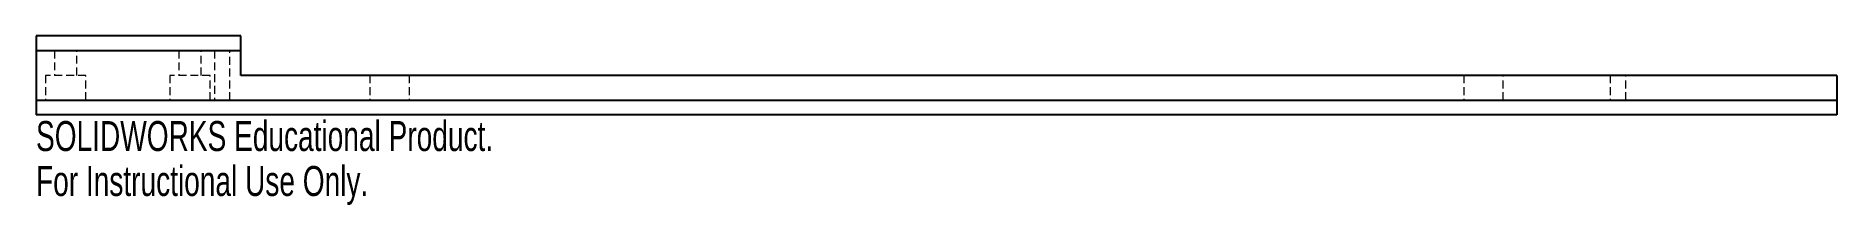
# Model space of a CAD drawing. Header units: millimetres. Extents: x -145 to 145, y -25 to 2.
import ezdxf

# ---------------------------------------------------------------- set-up
doc = ezdxf.new("R2010")
doc.units = ezdxf.units.MM
doc.linetypes.add('HIDDEN', pattern=[1.905, 1.27, -0.635])
doc.styles.add('SLDTEXTSTYLE0', font='TXT', dxfattribs={"width": 0.7})

msp = doc.modelspace()

# ---------------------------------------------------------------- linework, layer by layer
at = {"color": 7, "linetype": 'Continuous', "lineweight": 25}
for p, q in [((-145.15, 2.35), (-145.15, -10.35)), ((-112.15, 2.35), (-145.15, 2.35)), ((-145.15, 0), (-112.15, 0)), ((-112.15, -4), (-112.15, 2.35)), ((145.15, -4), (-112.15, -4)), ((145.15, -4), (145.15, -10.35)), ((-145.15, -8), (145.15, -8)), ((145.15, -10.35), (-145.15, -10.35))]:
    msp.add_line(p, q, dxfattribs=at)
at = {"color": 7, "linetype": 'HIDDEN', "lineweight": 18}
for p, q in [((-142.15, 0), (-142.15, -4)), ((-138.55, -4), (-138.55, 0)), ((-122.15, 0), (-122.15, -4)), ((-118.55, -4), (-118.55, 0)), ((-116.4, 0), (-116.4, -8)), ((-113.9, -8), (-113.9, 0)), ((-137.1, -4), (-143.6, -4)), ((-143.6, -4), (-143.6, -8)), ((-137.1, -8), (-137.1, -4)), ((-117.1, -4), (-123.6, -4)), ((-123.6, -4), (-123.6, -8)), ((-117.1, -8), (-117.1, -4)), ((-91.35, -4), (-91.35, -8)), ((-85, -4), (-85, -8)), ((85, -4), (85, -8)), ((91.35, -8), (91.35, -4)), ((108.6, -4), (108.6, -8)), ((111.1, -8), (111.1, -4))]:
    msp.add_line(p, q, dxfattribs=at)

# ---------------------------------------------------------------- texts
at = {"color": 7, "linetype": 'Continuous', "char_height": 4.8336, "attachment_point": 1, "style": 'SLDTEXTSTYLE0'}
for s, insert in [('SOLIDWORKS Educational Product.', (-145.15, -11.37)), ('For Instructional Use Only.', (-145.15, -18.62))]:
    msp.add_mtext(s, dxfattribs=dict(at, insert=insert))

doc.saveas('drawing.dxf')
